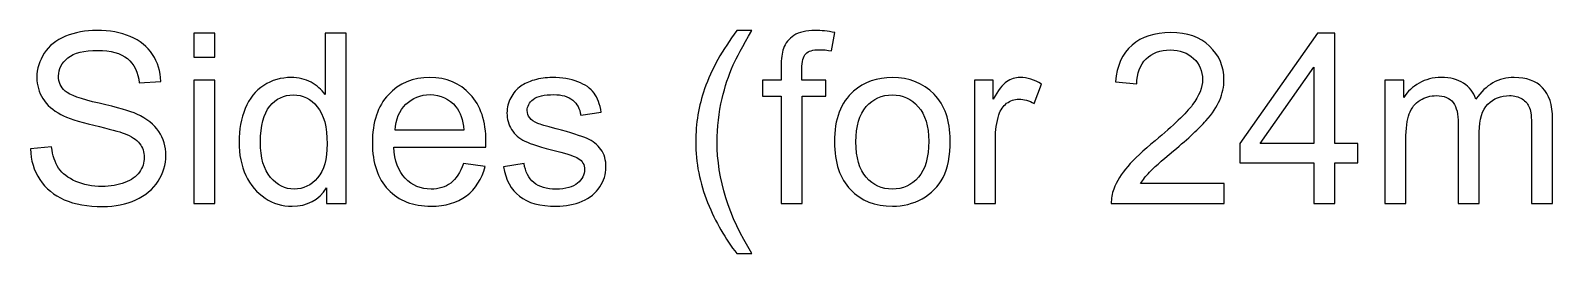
# Model space of a CAD drawing. Header units: millimetres. Extents: x 198 to 2216, y -826 to 151.
# Drawn here: x 1448.8 to 1611.2, y -225.5 to -201.6 of the extents above; entities that cross this region are included whole.
import ezdxf

# ---------------------------------------------------------------- set-up
doc = ezdxf.new("R2010")
doc.units = ezdxf.units.MM
doc.header["$MEASUREMENT"] = 0
doc.layers.add('Layer 1', color=7, linetype='Continuous')

msp = doc.modelspace()

# ---------------------------------------------------------------- linework, layer by layer
at = {"layer": 'Layer 1', "color": 250}
for points, knots in [([(1448.7715, -214.293), (1448.7715, -214.293), (1451.0321, -214.0898), (1451.0321, -214.0898), (1451.1379, -215.0042), (1451.3877, -215.7535), (1451.7814, -216.3419), (1452.1751, -216.9261), (1452.7847, -217.4003), (1453.6102, -217.7643), (1454.4357, -218.1242), (1455.367, -218.3062), (1456.4, -218.3062), (1457.3186, -218.3062), (1458.1272, -218.1707), (1458.8299, -217.8956), (1459.5326, -217.6204), (1460.0533, -217.2436), (1460.3962, -216.7653), (1460.7391, -216.2869), (1460.9127, -215.7662), (1460.9127, -215.2074), (1460.9127, -214.6401), (1460.7476, -214.1448), (1460.4174, -213.7173), (1460.0872, -213.2939), (1459.5411, -212.9383), (1458.7791, -212.6462), (1458.2923, -212.46), (1457.2128, -212.1636), (1455.5406, -211.7615), (1453.8684, -211.3593), (1452.7, -210.9825), (1452.0312, -210.6269), (1451.1633, -210.1697), (1450.5199, -209.6025), (1450.0965, -208.9294), (1449.669, -208.2563), (1449.4573, -207.4985), (1449.4573, -206.6645), (1449.4573, -205.7417), (1449.7198, -204.8823), (1450.2405, -204.0864), (1450.7612, -203.2863), (1451.5189, -202.681), (1452.5222, -202.2661), (1453.5213, -201.8512), (1454.6347, -201.6438), (1455.8581, -201.6438), (1457.2043, -201.6438), (1458.3939, -201.8597), (1459.4226, -202.2957), (1460.4513, -202.7275), (1461.2429, -203.3668), (1461.7975, -204.2134), (1462.352, -205.0559), (1462.6484, -206.0126), (1462.6907, -207.0794), (1462.6907, -207.0794), (1460.3793, -207.2572), (1460.3793, -207.2572), (1460.2565, -206.11), (1459.8374, -205.2421), (1459.122, -204.6579), (1458.4066, -204.0695), (1457.3482, -203.7774), (1455.9512, -203.7774), (1454.495, -203.7774), (1453.4324, -204.0441), (1452.7678, -204.5775), (1452.1031, -205.1109), (1451.7687, -205.7544), (1451.7687, -206.5079), (1451.7687, -207.1598), (1452.0058, -207.6975), (1452.4757, -208.1208), (1452.9413, -208.5399), (1454.1478, -208.9759), (1456.1036, -209.4162), (1458.0594, -209.8607), (1459.4014, -210.2459), (1460.1295, -210.5761), (1461.1836, -211.063), (1461.9668, -211.6768), (1462.4706, -212.4261), (1462.9743, -213.1712), (1463.2241, -214.0305), (1463.2241, -215.0042), (1463.2241, -215.9736), (1462.9489, -216.8796), (1462.3944, -217.7347), (1461.8398, -218.5898), (1461.0482, -219.2545), (1460.011, -219.7286), (1458.9738, -220.2027), (1457.8097, -220.4398), (1456.51, -220.4398), (1454.8675, -220.4398), (1453.4917, -220.1985), (1452.3825, -219.7201), (1451.2692, -219.2418), (1450.4013, -218.5221), (1449.7706, -217.5569), (1449.1356, -216.5959), (1448.8054, -215.508), (1448.7715, -214.293)], [0, 0, 0, 0, 0.02857143, 0.02857143, 0.02857143, 0.05714286, 0.05714286, 0.05714286, 0.08571429, 0.08571429, 0.08571429, 0.11428571, 0.11428571, 0.11428571, 0.14285714, 0.14285714, 0.14285714, 0.17142857, 0.17142857, 0.17142857, 0.2, 0.2, 0.2, 0.22857143, 0.22857143, 0.22857143, 0.25714286, 0.25714286, 0.25714286, 0.28571429, 0.28571429, 0.28571429, 0.31428571, 0.31428571, 0.31428571, 0.34285714, 0.34285714, 0.34285714, 0.37142857, 0.37142857, 0.37142857, 0.4, 0.4, 0.4, 0.42857143, 0.42857143, 0.42857143, 0.45714286, 0.45714286, 0.45714286, 0.48571429, 0.48571429, 0.48571429, 0.51428571, 0.51428571, 0.51428571, 0.54285714, 0.54285714, 0.54285714, 0.57142857, 0.57142857, 0.57142857, 0.6, 0.6, 0.6, 0.62857143, 0.62857143, 0.62857143, 0.65714286, 0.65714286, 0.65714286, 0.68571429, 0.68571429, 0.68571429, 0.71428571, 0.71428571, 0.71428571, 0.74285714, 0.74285714, 0.74285714, 0.77142857, 0.77142857, 0.77142857, 0.8, 0.8, 0.8, 0.82857143, 0.82857143, 0.82857143, 0.85714286, 0.85714286, 0.85714286, 0.88571429, 0.88571429, 0.88571429, 0.91428571, 0.91428571, 0.91428571, 0.94285714, 0.94285714, 0.94285714, 0.97142857, 0.97142857, 0.97142857, 1, 1, 1, 1]), ([(1466.2213, -204.4886), (1466.2213, -204.4886), (1466.2213, -201.9486), (1466.2213, -201.9486), (1466.2213, -201.9486), (1468.4565, -201.9486), (1468.4565, -201.9486), (1468.4565, -201.9486), (1468.4565, -204.4886), (1468.4565, -204.4886), (1468.4565, -204.4886), (1466.2213, -204.4886), (1466.2213, -204.4886)], [0, 0, 0, 0, 0.25, 0.25, 0.25, 0.5, 0.5, 0.5, 0.75, 0.75, 0.75, 1, 1, 1, 1]), ([(1480.3733, -220.135), (1480.3733, -220.135), (1480.3733, -218.4628), (1480.3733, -218.4628), (1479.5393, -219.7625), (1478.3117, -220.4144), (1476.6903, -220.4144), (1475.6404, -220.4144), (1474.6752, -220.1265), (1473.7989, -219.5466), (1472.9184, -218.9708), (1472.2368, -218.1623), (1471.75, -217.1293), (1471.2674, -216.0922), (1471.0261, -214.9026), (1471.0261, -213.5564), (1471.0261, -212.2441), (1471.2462, -211.0545), (1471.6823, -209.9835), (1472.1225, -208.9167), (1472.7787, -208.0954), (1473.655, -207.5281), (1474.5271, -206.9566), (1475.5092, -206.673), (1476.5887, -206.673), (1477.3846, -206.673), (1478.0915, -206.8423), (1478.7096, -207.1768), (1479.3277, -207.5112), (1479.8314, -207.9515), (1480.2209, -208.4891), (1480.2209, -208.4891), (1480.2209, -201.9486), (1480.2209, -201.9486), (1480.2209, -201.9486), (1482.4561, -201.9486), (1482.4561, -201.9486), (1482.4561, -201.9486), (1482.4561, -220.135), (1482.4561, -220.135), (1482.4561, -220.135), (1480.3733, -220.135), (1480.3733, -220.135)], [0, 0, 0, 0, 0.07142857, 0.07142857, 0.07142857, 0.14285714, 0.14285714, 0.14285714, 0.21428571, 0.21428571, 0.21428571, 0.28571429, 0.28571429, 0.28571429, 0.35714286, 0.35714286, 0.35714286, 0.42857143, 0.42857143, 0.42857143, 0.5, 0.5, 0.5, 0.57142857, 0.57142857, 0.57142857, 0.64285714, 0.64285714, 0.64285714, 0.71428571, 0.71428571, 0.71428571, 0.78571429, 0.78571429, 0.78571429, 0.85714286, 0.85714286, 0.85714286, 0.92857143, 0.92857143, 0.92857143, 1, 1, 1, 1]), ([(1524.1417, -225.469), (1522.914, -223.9154), (1521.8726, -222.0993), (1521.0217, -220.0165), (1520.1708, -217.9337), (1519.7475, -215.7747), (1519.7475, -213.5437), (1519.7475, -211.5752), (1520.065, -209.6914), (1520.7, -207.8922), (1521.4451, -205.8009), (1522.5923, -203.7181), (1524.1417, -201.6438), (1524.1417, -201.6438), (1525.7419, -201.6438), (1525.7419, -201.6438), (1524.7428, -203.3625), (1524.0782, -204.5902), (1523.7565, -205.3268), (1523.2527, -206.4656), (1522.8548, -207.6551), (1522.5669, -208.8955), (1522.2113, -210.4407), (1522.0335, -211.9943), (1522.0335, -213.5564), (1522.0335, -217.5315), (1523.2696, -221.5024), (1525.7419, -225.469), (1525.7419, -225.469), (1524.1417, -225.469), (1524.1417, -225.469)], [0, 0, 0, 0, 0.1, 0.1, 0.1, 0.2, 0.2, 0.2, 0.3, 0.3, 0.3, 0.4, 0.4, 0.4, 0.5, 0.5, 0.5, 0.6, 0.6, 0.6, 0.7, 0.7, 0.7, 0.8, 0.8, 0.8, 0.9, 0.9, 0.9, 1, 1, 1, 1]), ([(1528.8661, -220.135), (1528.8661, -220.135), (1528.8661, -208.6796), (1528.8661, -208.6796), (1528.8661, -208.6796), (1526.8849, -208.6796), (1526.8849, -208.6796), (1526.8849, -208.6796), (1526.8849, -206.9524), (1526.8849, -206.9524), (1526.8849, -206.9524), (1528.8661, -206.9524), (1528.8661, -206.9524), (1528.8661, -206.9524), (1528.8661, -205.5554), (1528.8661, -205.5554), (1528.8661, -204.6706), (1528.9423, -204.0145), (1529.0989, -203.5869), (1529.3148, -203.0112), (1529.6874, -202.5413), (1530.2292, -202.1814), (1530.7669, -201.8216), (1531.5246, -201.6438), (1532.4983, -201.6438), (1533.1291, -201.6438), (1533.8233, -201.72), (1534.5853, -201.8682), (1534.5853, -201.8682), (1534.2509, -203.824), (1534.2509, -203.824), (1533.7852, -203.7435), (1533.3492, -203.7012), (1532.9343, -203.7012), (1532.257, -203.7012), (1531.7786, -203.8451), (1531.495, -204.133), (1531.2156, -204.4209), (1531.0759, -204.9585), (1531.0759, -205.7459), (1531.0759, -205.7459), (1531.0759, -206.9524), (1531.0759, -206.9524), (1531.0759, -206.9524), (1533.6413, -206.9524), (1533.6413, -206.9524), (1533.6413, -206.9524), (1533.6413, -208.6796), (1533.6413, -208.6796), (1533.6413, -208.6796), (1531.1013, -208.6796), (1531.1013, -208.6796), (1531.1013, -208.6796), (1531.1013, -220.135), (1531.1013, -220.135), (1531.1013, -220.135), (1528.8661, -220.135), (1528.8661, -220.135)], [0, 0, 0, 0, 0.05263158, 0.05263158, 0.05263158, 0.10526316, 0.10526316, 0.10526316, 0.15789474, 0.15789474, 0.15789474, 0.21052632, 0.21052632, 0.21052632, 0.26315789, 0.26315789, 0.26315789, 0.31578947, 0.31578947, 0.31578947, 0.36842105, 0.36842105, 0.36842105, 0.42105263, 0.42105263, 0.42105263, 0.47368421, 0.47368421, 0.47368421, 0.52631579, 0.52631579, 0.52631579, 0.57894737, 0.57894737, 0.57894737, 0.63157895, 0.63157895, 0.63157895, 0.68421053, 0.68421053, 0.68421053, 0.73684211, 0.73684211, 0.73684211, 0.78947368, 0.78947368, 0.78947368, 0.84210526, 0.84210526, 0.84210526, 0.89473684, 0.89473684, 0.89473684, 0.94736842, 0.94736842, 0.94736842, 1, 1, 1, 1]), ([(1576.1313, -218.0014), (1576.1313, -218.0014), (1576.1313, -220.135), (1576.1313, -220.135), (1576.1313, -220.135), (1564.0917, -220.135), (1564.0917, -220.135), (1564.0748, -219.5974), (1564.1637, -219.0809), (1564.3542, -218.5814), (1564.6632, -217.7643), (1565.1585, -216.9558), (1565.8401, -216.1641), (1566.5216, -215.3725), (1567.4953, -214.4581), (1568.7611, -213.4209), (1570.7296, -211.7996), (1572.0673, -210.5169), (1572.7658, -209.5686), (1573.4685, -208.6203), (1573.8199, -207.7229), (1573.8199, -206.8762), (1573.8199, -205.9914), (1573.5024, -205.2464), (1572.8674, -204.6368), (1572.2324, -204.0314), (1571.4027, -203.7266), (1570.3824, -203.7266), (1569.3029, -203.7266), (1568.4393, -204.0483), (1567.7916, -204.6918), (1567.1439, -205.331), (1566.818, -206.22), (1566.8095, -207.3588), (1566.8095, -207.3588), (1564.5235, -207.1302), (1564.5235, -207.1302), (1564.6801, -205.4199), (1565.2728, -204.1161), (1566.2973, -203.2186), (1567.326, -202.3211), (1568.7018, -201.8724), (1570.4332, -201.8724), (1572.1774, -201.8724), (1573.5617, -202.355), (1574.5777, -203.3244), (1575.5979, -204.2939), (1576.1059, -205.4961), (1576.1059, -206.927), (1576.1059, -207.6551), (1575.9577, -208.3706), (1575.6572, -209.0733), (1575.3608, -209.7803), (1574.8655, -210.5211), (1574.1755, -211.3), (1573.4812, -212.0747), (1572.334, -213.1458), (1570.7338, -214.5004), (1569.3918, -215.6265), (1568.5282, -216.3885), (1568.1472, -216.7907), (1567.7662, -217.1928), (1567.453, -217.595), (1567.2032, -218.0014), (1567.2032, -218.0014), (1576.1313, -218.0014), (1576.1313, -218.0014)], [0, 0, 0, 0, 0.04545455, 0.04545455, 0.04545455, 0.09090909, 0.09090909, 0.09090909, 0.13636364, 0.13636364, 0.13636364, 0.18181818, 0.18181818, 0.18181818, 0.22727273, 0.22727273, 0.22727273, 0.27272727, 0.27272727, 0.27272727, 0.31818182, 0.31818182, 0.31818182, 0.36363636, 0.36363636, 0.36363636, 0.40909091, 0.40909091, 0.40909091, 0.45454545, 0.45454545, 0.45454545, 0.5, 0.5, 0.5, 0.54545455, 0.54545455, 0.54545455, 0.59090909, 0.59090909, 0.59090909, 0.63636364, 0.63636364, 0.63636364, 0.68181818, 0.68181818, 0.68181818, 0.72727273, 0.72727273, 0.72727273, 0.77272727, 0.77272727, 0.77272727, 0.81818182, 0.81818182, 0.81818182, 0.86363636, 0.86363636, 0.86363636, 0.90909091, 0.90909091, 0.90909091, 0.95454545, 0.95454545, 0.95454545, 1, 1, 1, 1]), ([(1585.6859, -220.135), (1585.6859, -220.135), (1585.6859, -215.7916), (1585.6859, -215.7916), (1585.6859, -215.7916), (1577.7865, -215.7916), (1577.7865, -215.7916), (1577.7865, -215.7916), (1577.7865, -213.7342), (1577.7865, -213.7342), (1577.7865, -213.7342), (1586.0923, -201.9486), (1586.0923, -201.9486), (1586.0923, -201.9486), (1587.9211, -201.9486), (1587.9211, -201.9486), (1587.9211, -201.9486), (1587.9211, -213.7342), (1587.9211, -213.7342), (1587.9211, -213.7342), (1590.3849, -213.7342), (1590.3849, -213.7342), (1590.3849, -213.7342), (1590.3849, -215.7916), (1590.3849, -215.7916), (1590.3849, -215.7916), (1587.9211, -215.7916), (1587.9211, -215.7916), (1587.9211, -215.7916), (1587.9211, -220.135), (1587.9211, -220.135), (1587.9211, -220.135), (1585.6859, -220.135), (1585.6859, -220.135)], [0, 0, 0, 0, 0.09090909, 0.09090909, 0.09090909, 0.18181818, 0.18181818, 0.18181818, 0.27272727, 0.27272727, 0.27272727, 0.36363636, 0.36363636, 0.36363636, 0.45454545, 0.45454545, 0.45454545, 0.54545455, 0.54545455, 0.54545455, 0.63636364, 0.63636364, 0.63636364, 0.72727273, 0.72727273, 0.72727273, 0.81818182, 0.81818182, 0.81818182, 0.90909091, 0.90909091, 0.90909091, 1, 1, 1, 1]), ([(1585.6859, -213.7342), (1585.6859, -213.7342), (1585.6859, -205.5512), (1585.6859, -205.5512), (1585.6859, -205.5512), (1579.9836, -213.7342), (1579.9836, -213.7342), (1579.9836, -213.7342), (1585.6859, -213.7342), (1585.6859, -213.7342)], [0, 0, 0, 0, 0.33333333, 0.33333333, 0.33333333, 0.66666667, 0.66666667, 0.66666667, 1, 1, 1, 1]), ([(1466.2213, -220.135), (1466.2213, -220.135), (1466.2213, -206.9524), (1466.2213, -206.9524), (1466.2213, -206.9524), (1468.4565, -206.9524), (1468.4565, -206.9524), (1468.4565, -206.9524), (1468.4565, -220.135), (1468.4565, -220.135), (1468.4565, -220.135), (1466.2213, -220.135), (1466.2213, -220.135)], [0, 0, 0, 0, 0.25, 0.25, 0.25, 0.5, 0.5, 0.5, 0.75, 0.75, 0.75, 1, 1, 1, 1]), ([(1494.9825, -215.8678), (1494.9825, -215.8678), (1497.2939, -216.1726), (1497.2939, -216.1726), (1496.9341, -217.5146), (1496.261, -218.5602), (1495.2788, -219.301), (1494.2967, -220.0419), (1493.0436, -220.4144), (1491.5154, -220.4144), (1489.5935, -220.4144), (1488.0695, -219.8217), (1486.9434, -218.6364), (1485.8173, -217.4553), (1485.2543, -215.7916), (1485.2543, -213.6538), (1485.2543, -211.444), (1485.8216, -209.7252), (1486.9603, -208.506), (1488.0991, -207.2826), (1489.5765, -206.673), (1491.3926, -206.673), (1493.1495, -206.673), (1494.5846, -207.2699), (1495.6979, -208.4679), (1496.8113, -209.666), (1497.3701, -211.3508), (1497.3701, -213.5225), (1497.3701, -213.6538), (1497.3659, -213.8527), (1497.3574, -214.1152), (1497.3574, -214.1152), (1487.5403, -214.1152), (1487.5403, -214.1152), (1487.625, -215.5588), (1488.0314, -216.6679), (1488.768, -217.4341), (1489.5003, -218.2004), (1490.419, -218.5856), (1491.5154, -218.5856), (1492.3324, -218.5856), (1493.0309, -218.3697), (1493.6067, -217.9379), (1494.1866, -217.5061), (1494.6438, -216.8161), (1494.9825, -215.8678)], [0, 0, 0, 0, 0.06666667, 0.06666667, 0.06666667, 0.13333333, 0.13333333, 0.13333333, 0.2, 0.2, 0.2, 0.26666667, 0.26666667, 0.26666667, 0.33333333, 0.33333333, 0.33333333, 0.4, 0.4, 0.4, 0.46666667, 0.46666667, 0.46666667, 0.53333333, 0.53333333, 0.53333333, 0.6, 0.6, 0.6, 0.66666667, 0.66666667, 0.66666667, 0.73333333, 0.73333333, 0.73333333, 0.8, 0.8, 0.8, 0.86666667, 0.86666667, 0.86666667, 0.93333333, 0.93333333, 0.93333333, 1, 1, 1, 1]), ([(1499.2285, -216.198), (1499.2285, -216.198), (1501.4383, -215.8424), (1501.4383, -215.8424), (1501.5611, -216.7272), (1501.9082, -217.4045), (1502.4755, -217.8786), (1503.0427, -218.3485), (1503.8386, -218.5856), (1504.8546, -218.5856), (1505.8833, -218.5856), (1506.6453, -218.3782), (1507.1448, -217.9591), (1507.6401, -217.5442), (1507.8899, -217.0531), (1507.8899, -216.4901), (1507.8899, -215.9863), (1507.6655, -215.5884), (1507.221, -215.3005), (1506.9078, -215.1016), (1506.1458, -214.8518), (1504.935, -214.5428), (1503.301, -214.1321), (1502.1707, -213.7765), (1501.5357, -213.476), (1500.9049, -213.1712), (1500.4265, -212.7563), (1500.1006, -212.2229), (1499.7746, -211.6937), (1499.6095, -211.1053), (1499.6095, -210.4618), (1499.6095, -209.8734), (1499.745, -209.3315), (1500.0117, -208.832), (1500.2826, -208.3325), (1500.6467, -207.9176), (1501.1081, -207.5874), (1501.4552, -207.3334), (1501.9294, -207.1175), (1502.5263, -206.9397), (1503.1274, -206.7619), (1503.7666, -206.673), (1504.4524, -206.673), (1505.4854, -206.673), (1506.3913, -206.8212), (1507.1702, -207.1217), (1507.9534, -207.4181), (1508.5291, -207.8245), (1508.9017, -208.3325), (1509.27, -208.8447), (1509.5282, -209.5263), (1509.6679, -210.3814), (1509.6679, -210.3814), (1507.4835, -210.6862), (1507.4835, -210.6862), (1507.3861, -210.0004), (1507.0983, -209.4628), (1506.6241, -209.0775), (1506.15, -208.6923), (1505.4811, -208.5018), (1504.6133, -208.5018), (1503.5931, -208.5018), (1502.8607, -208.6711), (1502.4247, -209.0098), (1501.9886, -209.3485), (1501.7685, -209.7464), (1501.7685, -210.1994), (1501.7685, -210.4872), (1501.8574, -210.7497), (1502.0394, -210.9825), (1502.2215, -211.2196), (1502.5051, -211.4186), (1502.8946, -211.5752), (1503.1189, -211.6599), (1503.7709, -211.8504), (1504.8631, -212.1467), (1506.4379, -212.5658), (1507.5385, -212.9129), (1508.1651, -213.1796), (1508.7916, -213.4463), (1509.2827, -213.84), (1509.6383, -214.348), (1509.9981, -214.8603), (1510.1759, -215.4953), (1510.1759, -216.2573), (1510.1759, -216.9981), (1509.96, -217.6966), (1509.524, -218.3528), (1509.0879, -219.0089), (1508.4614, -219.5169), (1507.6444, -219.8768), (1506.8231, -220.2366), (1505.896, -220.4144), (1504.8631, -220.4144), (1503.1528, -220.4144), (1501.8447, -220.0588), (1500.9472, -219.3518), (1500.0498, -218.6406), (1499.4783, -217.5908), (1499.2285, -216.198)], [0, 0, 0, 0, 0.03030303, 0.03030303, 0.03030303, 0.06060606, 0.06060606, 0.06060606, 0.09090909, 0.09090909, 0.09090909, 0.12121212, 0.12121212, 0.12121212, 0.15151515, 0.15151515, 0.15151515, 0.18181818, 0.18181818, 0.18181818, 0.21212121, 0.21212121, 0.21212121, 0.24242424, 0.24242424, 0.24242424, 0.27272727, 0.27272727, 0.27272727, 0.3030303, 0.3030303, 0.3030303, 0.33333333, 0.33333333, 0.33333333, 0.36363636, 0.36363636, 0.36363636, 0.39393939, 0.39393939, 0.39393939, 0.42424242, 0.42424242, 0.42424242, 0.45454545, 0.45454545, 0.45454545, 0.48484848, 0.48484848, 0.48484848, 0.51515152, 0.51515152, 0.51515152, 0.54545455, 0.54545455, 0.54545455, 0.57575758, 0.57575758, 0.57575758, 0.60606061, 0.60606061, 0.60606061, 0.63636364, 0.63636364, 0.63636364, 0.66666667, 0.66666667, 0.66666667, 0.6969697, 0.6969697, 0.6969697, 0.72727273, 0.72727273, 0.72727273, 0.75757576, 0.75757576, 0.75757576, 0.78787879, 0.78787879, 0.78787879, 0.81818182, 0.81818182, 0.81818182, 0.84848485, 0.84848485, 0.84848485, 0.87878788, 0.87878788, 0.87878788, 0.90909091, 0.90909091, 0.90909091, 0.93939394, 0.93939394, 0.93939394, 0.96969697, 0.96969697, 0.96969697, 1, 1, 1, 1]), ([(1534.5515, -213.5437), (1534.5515, -211.1095), (1535.2288, -209.3061), (1536.5877, -208.1335), (1537.718, -207.1598), (1539.1023, -206.673), (1540.7322, -206.673), (1542.5398, -206.673), (1544.0215, -207.2657), (1545.1729, -208.451), (1546.3202, -209.6321), (1546.8959, -211.2704), (1546.8959, -213.3574), (1546.8959, -215.0508), (1546.6419, -216.38), (1546.1339, -217.3495), (1545.6259, -218.3189), (1544.8851, -219.0724), (1543.9114, -219.6101), (1542.942, -220.1477), (1541.8794, -220.4144), (1540.7322, -220.4144), (1538.8864, -220.4144), (1537.3963, -219.826), (1536.2575, -218.6449), (1535.1188, -217.4638), (1534.5515, -215.762), (1534.5515, -213.5437)], [0, 0, 0, 0, 0.11111111, 0.11111111, 0.11111111, 0.22222222, 0.22222222, 0.22222222, 0.33333333, 0.33333333, 0.33333333, 0.44444444, 0.44444444, 0.44444444, 0.55555556, 0.55555556, 0.55555556, 0.66666667, 0.66666667, 0.66666667, 0.77777778, 0.77777778, 0.77777778, 0.88888889, 0.88888889, 0.88888889, 1, 1, 1, 1]), ([(1549.4909, -220.135), (1549.4909, -220.135), (1549.4909, -206.9524), (1549.4909, -206.9524), (1549.4909, -206.9524), (1551.4975, -206.9524), (1551.4975, -206.9524), (1551.4975, -206.9524), (1551.4975, -208.9717), (1551.4975, -208.9717), (1552.0097, -208.0361), (1552.4839, -207.4181), (1552.9199, -207.1217), (1553.3559, -206.8212), (1553.8343, -206.673), (1554.355, -206.673), (1555.1085, -206.673), (1555.8748, -206.9101), (1556.6537, -207.38), (1556.6537, -207.38), (1555.8578, -209.4416), (1555.8578, -209.4416), (1555.316, -209.1368), (1554.7741, -208.9844), (1554.2322, -208.9844), (1553.7454, -208.9844), (1553.3094, -209.1326), (1552.9241, -209.4247), (1552.5389, -209.7168), (1552.2637, -210.1232), (1552.0986, -210.6439), (1551.8489, -211.4355), (1551.7261, -212.3033), (1551.7261, -213.2474), (1551.7261, -213.2474), (1551.7261, -220.135), (1551.7261, -220.135), (1551.7261, -220.135), (1549.4909, -220.135), (1549.4909, -220.135)], [0, 0, 0, 0, 0.07692308, 0.07692308, 0.07692308, 0.15384615, 0.15384615, 0.15384615, 0.23076923, 0.23076923, 0.23076923, 0.30769231, 0.30769231, 0.30769231, 0.38461538, 0.38461538, 0.38461538, 0.46153846, 0.46153846, 0.46153846, 0.53846154, 0.53846154, 0.53846154, 0.61538462, 0.61538462, 0.61538462, 0.69230769, 0.69230769, 0.69230769, 0.76923077, 0.76923077, 0.76923077, 0.84615385, 0.84615385, 0.84615385, 0.92307692, 0.92307692, 0.92307692, 1, 1, 1, 1]), ([(1593.2847, -220.135), (1593.2847, -220.135), (1593.2847, -206.9524), (1593.2847, -206.9524), (1593.2847, -206.9524), (1595.2913, -206.9524), (1595.2913, -206.9524), (1595.2913, -206.9524), (1595.2913, -208.8151), (1595.2913, -208.8151), (1595.7019, -208.1716), (1596.2523, -207.6509), (1596.9381, -207.2614), (1597.6239, -206.8677), (1598.4028, -206.673), (1599.2791, -206.673), (1600.2528, -206.673), (1601.0529, -206.8762), (1601.6752, -207.2784), (1602.2975, -207.6848), (1602.7377, -208.2478), (1602.9917, -208.9759), (1604.0416, -207.4392), (1605.4005, -206.673), (1607.0769, -206.673), (1608.3892, -206.673), (1609.401, -207.0328), (1610.1037, -207.7567), (1610.8107, -208.4806), (1611.1663, -209.594), (1611.1663, -211.0968), (1611.1663, -211.0968), (1611.1663, -220.135), (1611.1663, -220.135), (1611.1663, -220.135), (1608.9311, -220.135), (1608.9311, -220.135), (1608.9311, -220.135), (1608.9311, -211.8377), (1608.9311, -211.8377), (1608.9311, -210.9487), (1608.8549, -210.3052), (1608.711, -209.9115), (1608.567, -209.5178), (1608.3046, -209.2045), (1607.9193, -208.9632), (1607.5383, -208.7219), (1607.0896, -208.6034), (1606.5774, -208.6034), (1605.646, -208.6034), (1604.8756, -208.9124), (1604.2617, -209.5263), (1603.6479, -210.1443), (1603.3431, -211.1307), (1603.3431, -212.4854), (1603.3431, -212.4854), (1603.3431, -220.135), (1603.3431, -220.135), (1603.3431, -220.135), (1601.1079, -220.135), (1601.1079, -220.135), (1601.1079, -220.135), (1601.1079, -211.5794), (1601.1079, -211.5794), (1601.1079, -210.5888), (1600.9259, -209.8438), (1600.5618, -209.3485), (1600.1977, -208.8532), (1599.6008, -208.6034), (1598.7753, -208.6034), (1598.1488, -208.6034), (1597.5688, -208.7685), (1597.0354, -209.0987), (1596.502, -209.4289), (1596.1168, -209.9115), (1595.8755, -210.5507), (1595.6384, -211.1857), (1595.5199, -212.1044), (1595.5199, -213.3024), (1595.5199, -213.3024), (1595.5199, -220.135), (1595.5199, -220.135), (1595.5199, -220.135), (1593.2847, -220.135), (1593.2847, -220.135)], [0, 0, 0, 0, 0.03571429, 0.03571429, 0.03571429, 0.07142857, 0.07142857, 0.07142857, 0.10714286, 0.10714286, 0.10714286, 0.14285714, 0.14285714, 0.14285714, 0.17857143, 0.17857143, 0.17857143, 0.21428571, 0.21428571, 0.21428571, 0.25, 0.25, 0.25, 0.28571429, 0.28571429, 0.28571429, 0.32142857, 0.32142857, 0.32142857, 0.35714286, 0.35714286, 0.35714286, 0.39285714, 0.39285714, 0.39285714, 0.42857143, 0.42857143, 0.42857143, 0.46428571, 0.46428571, 0.46428571, 0.5, 0.5, 0.5, 0.53571429, 0.53571429, 0.53571429, 0.57142857, 0.57142857, 0.57142857, 0.60714286, 0.60714286, 0.60714286, 0.64285714, 0.64285714, 0.64285714, 0.67857143, 0.67857143, 0.67857143, 0.71428571, 0.71428571, 0.71428571, 0.75, 0.75, 0.75, 0.78571429, 0.78571429, 0.78571429, 0.82142857, 0.82142857, 0.82142857, 0.85714286, 0.85714286, 0.85714286, 0.89285714, 0.89285714, 0.89285714, 0.92857143, 0.92857143, 0.92857143, 0.96428571, 0.96428571, 0.96428571, 1, 1, 1, 1]), ([(1473.3121, -213.5606), (1473.3121, -215.2455), (1473.6677, -216.5028), (1474.3831, -217.3368), (1475.0943, -218.1707), (1475.9368, -218.5856), (1476.9062, -218.5856), (1477.8841, -218.5856), (1478.7138, -218.1877), (1479.3996, -217.3918), (1480.0812, -216.5959), (1480.4241, -215.381), (1480.4241, -213.7469), (1480.4241, -211.952), (1480.077, -210.6312), (1479.3785, -209.7887), (1478.6842, -208.9463), (1477.8248, -208.5272), (1476.8046, -208.5272), (1475.8098, -208.5272), (1474.98, -208.9294), (1474.3112, -209.7379), (1473.6465, -210.5465), (1473.3121, -211.8207), (1473.3121, -213.5606)], [0, 0, 0, 0, 0.125, 0.125, 0.125, 0.25, 0.25, 0.25, 0.375, 0.375, 0.375, 0.5, 0.5, 0.5, 0.625, 0.625, 0.625, 0.75, 0.75, 0.75, 0.875, 0.875, 0.875, 1, 1, 1, 1]), ([(1487.6673, -212.2864), (1487.6673, -212.2864), (1495.0079, -212.2864), (1495.0079, -212.2864), (1494.9105, -211.1773), (1494.6269, -210.3475), (1494.1655, -209.793), (1493.4585, -208.9336), (1492.5356, -208.5018), (1491.4053, -208.5018), (1490.3809, -208.5018), (1489.5215, -208.8447), (1488.823, -209.5305), (1488.1287, -210.2163), (1487.7435, -211.1349), (1487.6673, -212.2864)], [0, 0, 0, 0, 0.2, 0.2, 0.2, 0.4, 0.4, 0.4, 0.6, 0.6, 0.6, 0.8, 0.8, 0.8, 1, 1, 1, 1]), ([(1536.8375, -213.5479), (1536.8375, -215.2328), (1537.2058, -216.4943), (1537.9424, -217.3283), (1538.6832, -218.1665), (1539.6103, -218.5856), (1540.7322, -218.5856), (1541.8413, -218.5856), (1542.7642, -218.1665), (1543.505, -217.3241), (1544.2416, -216.4816), (1544.6099, -215.1989), (1544.6099, -213.476), (1544.6099, -211.8504), (1544.2374, -210.6185), (1543.4965, -209.7845), (1542.7557, -208.9463), (1541.8328, -208.5272), (1540.7322, -208.5272), (1539.6103, -208.5272), (1538.6832, -208.9421), (1537.9424, -209.776), (1537.2058, -210.61), (1536.8375, -211.8673), (1536.8375, -213.5479)], [0, 0, 0, 0, 0.125, 0.125, 0.125, 0.25, 0.25, 0.25, 0.375, 0.375, 0.375, 0.5, 0.5, 0.5, 0.625, 0.625, 0.625, 0.75, 0.75, 0.75, 0.875, 0.875, 0.875, 1, 1, 1, 1])]:
    msp.add_open_spline(points, degree=3, knots=knots, dxfattribs=at)

doc.saveas('drawing.dxf')
